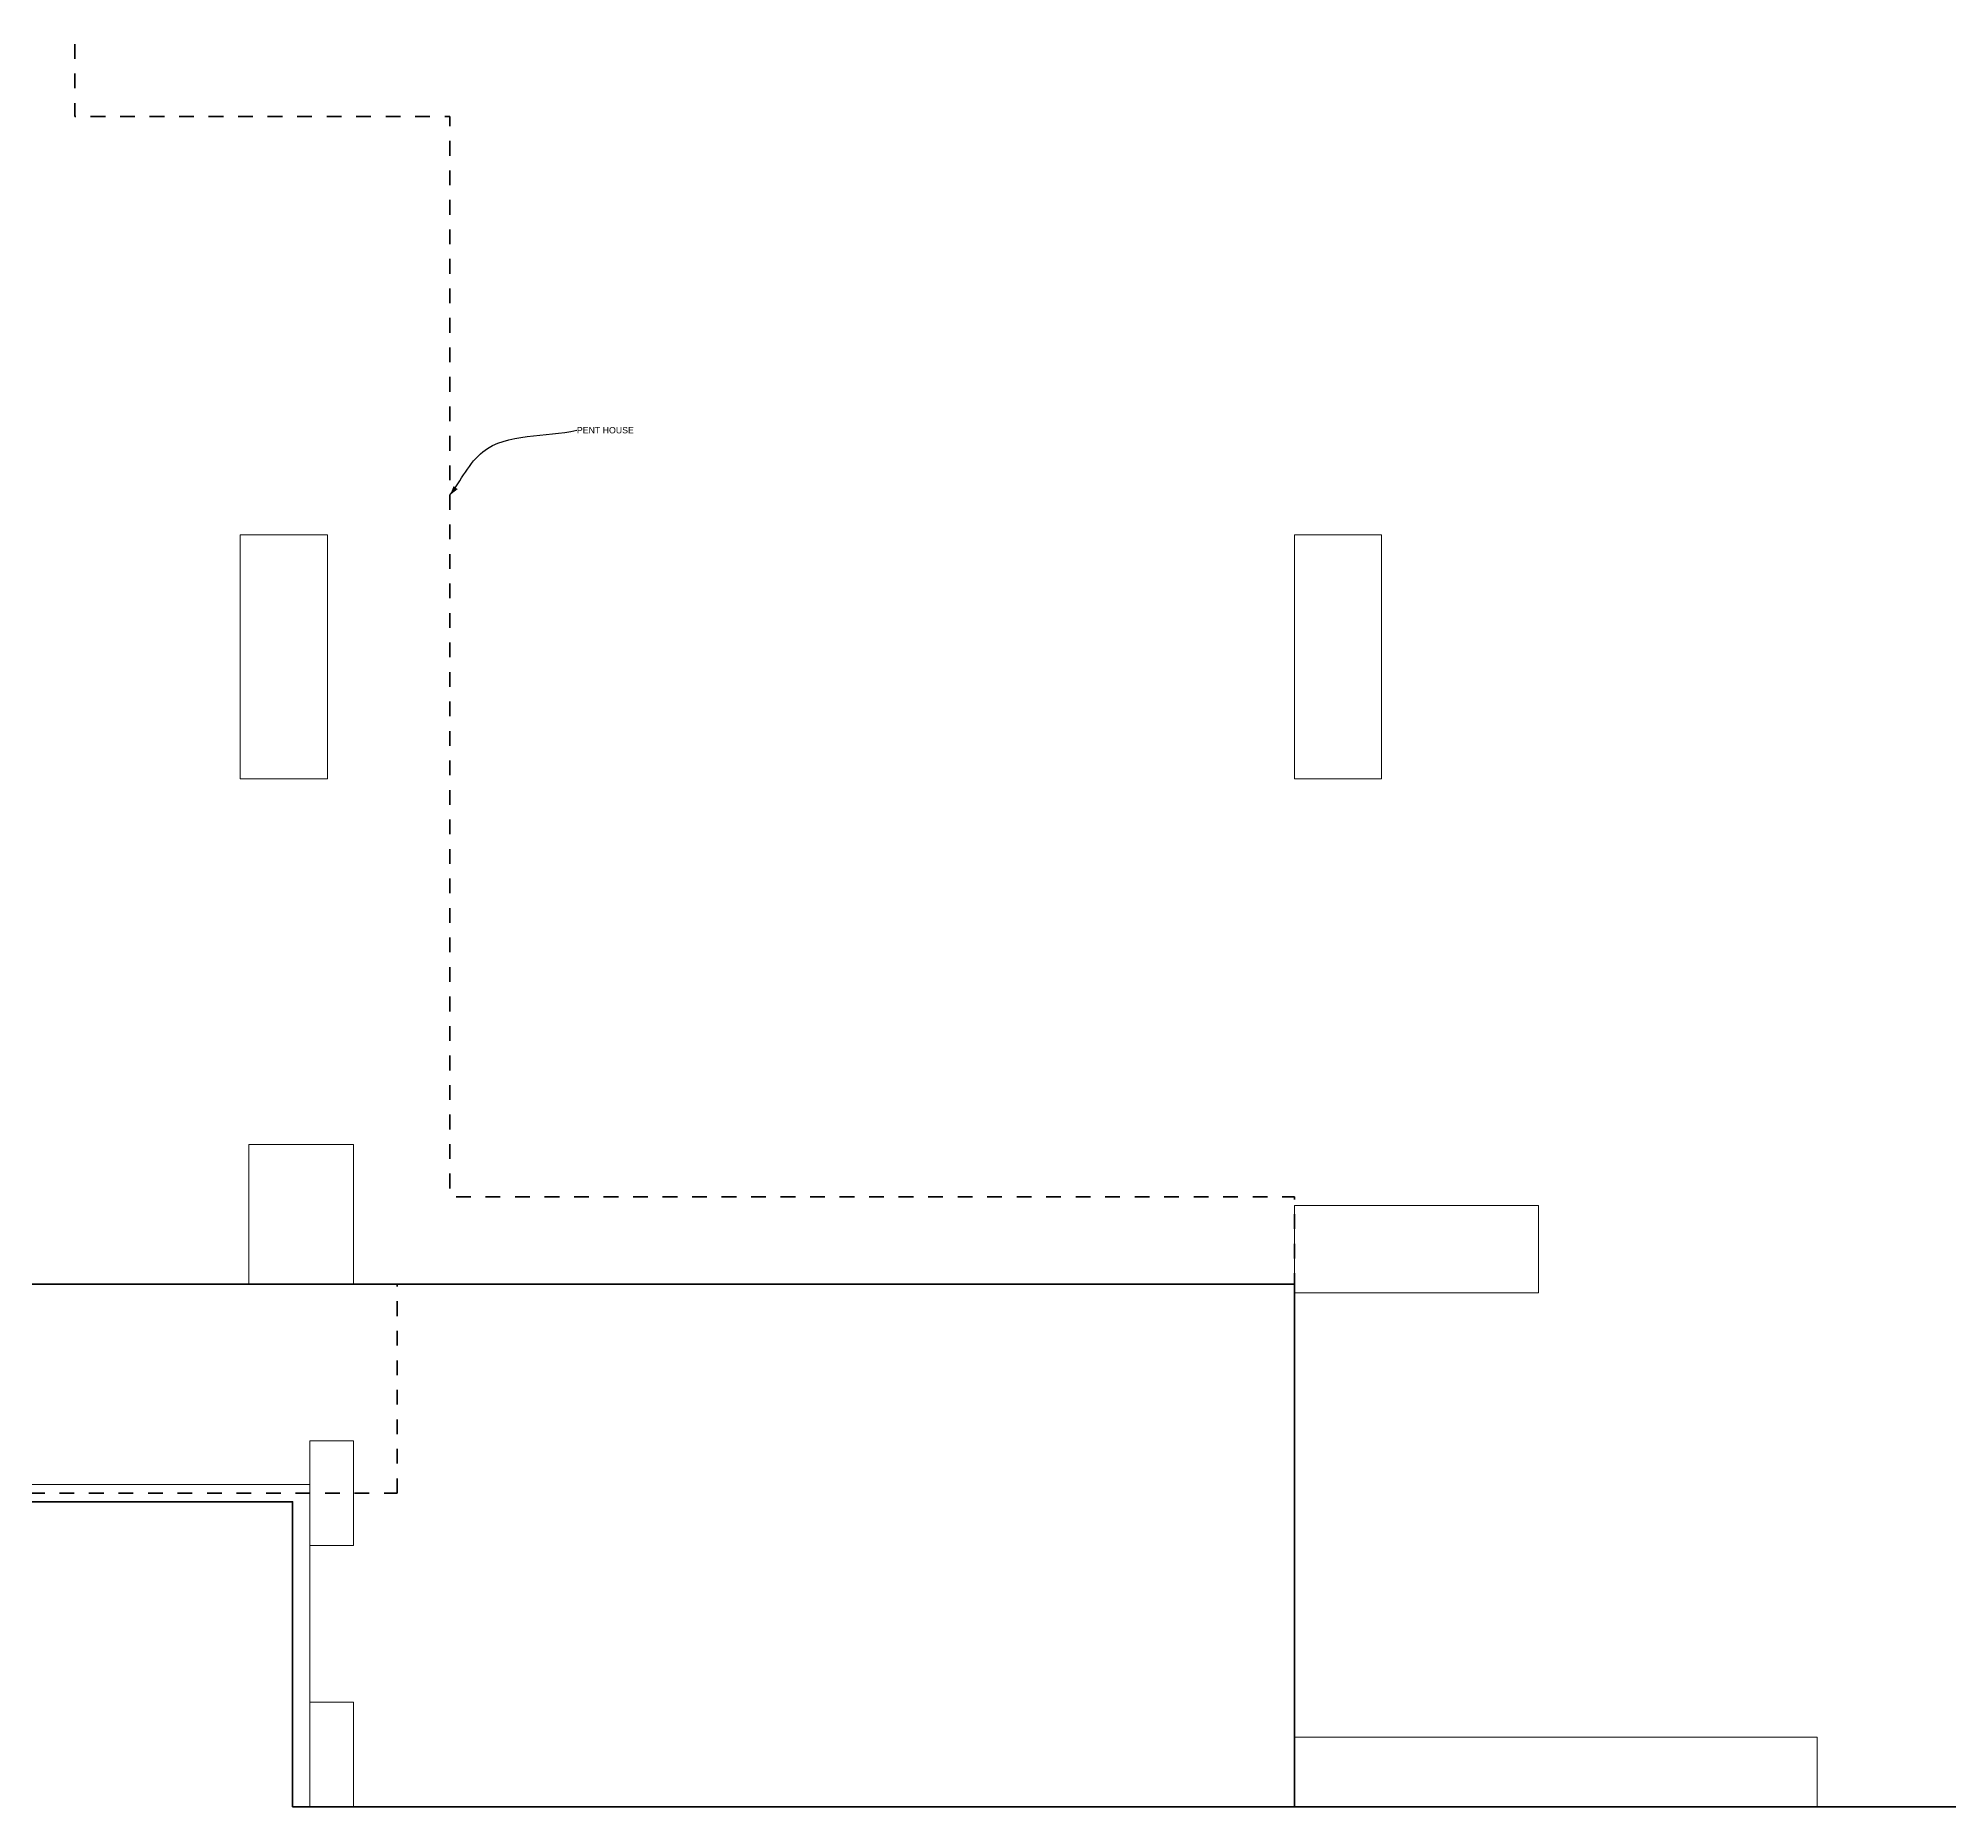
# Model space of a CAD drawing. Header units: millimetres. Extents: x 183280 to 521041, y -188189 to -122473.
# Drawn here: x 193252 to 204222, y -160116 to -149966 of the extents above; entities that cross this region are included whole.
import ezdxf

# ---------------------------------------------------------------- set-up
doc = ezdxf.new("R2010")
doc.units = ezdxf.units.MM
doc.header["$MEASUREMENT"] = 0
doc.linetypes.add('Small Dashed', pattern=[169.333333, 84.666667, -84.666667])
for name, color, linetype, lineweight, true_color in [('A - Bodrum -2 poliline_Pen_No__91', 171, 'Continuous', 13, 0xaaaaff), ('A - Kati 1 polyline_Pen_No__104', 7, 'Continuous', 13, 0x96e196), ('A - Kati 12 polyline_Pen_No__108', 7, 'Continuous', 13, 0xfd8379), ('A - Themeli_Pen_No__25', 7, 'Continuous', 35, 0x40a5ff), ('Annotation - Label_Pen_No__103', 7, 'Continuous', 13, 0xffcc99), ('Annotation - Label_Pen_No__85', 7, 'Continuous', 20, 0x80c2ff)]:
    doc.layers.add(name, color=color, linetype=linetype, lineweight=lineweight, true_color=true_color)
for name, color, linetype, lineweight in [('A - Kati karakteristik polyline_Pen_No__38', 30, 'Continuous', 35), ('A - Penthouse polyline_Pen_No__32', 15, 'Continuous', 35), ('A - Perdhesa polyline_Pen_No__6', 5, 'Continuous', 35), ('A - Shtyllat_Pen_No__20', 1, 'Continuous', 0)]:
    doc.layers.add(name, color=color, linetype=linetype, lineweight=lineweight)
doc.layers.add('A - Shtyllat', color=7, linetype='Continuous')
doc.styles.add('GENERATED_STYLE_1', font='arial.ttf')
doc.dimstyles.new('GENERATED_STYLE__1', dxfattribs={"dimtxt": 0.18, "dimasz": 54.72, "dimexe": 0.18, "dimexo": 0.0625, "dimgap": 0, "dimtad": 0, "dimtih": 1, "dimtoh": 1, "dimdec": 4, "dimzin": 0, "dimdsep": 46, "dimcen": 0.09, "dimadec": 0, "dimazin": 0, "dimtfac": 1, "dimtdec": 4, "dimtmove": 0, "dimatfit": 3, "dimldrblk": 'ARROWHEAD_5', "dimfxl": 0, "dimtolj": 1, "dimtzin": 0, "dimarcsym": 0})

# ---------------------------------------------------------------- blocks, each defined once
blk = doc.blocks.new('Column_25', base_point=(201961, -159916))
at = {"layer": 'A - Shtyllat_Pen_No__20', "color": 1, "linetype": 'Continuous', "lineweight": 0, "flags": 128}
blk.add_lwpolyline([(203461, -160116), (203461, -159716), (200461, -159716), (200461, -160116)], close=True, dxfattribs=at)
blk = doc.blocks.new('Column_35', base_point=(194661, -153516))
at = {"layer": 'A - Shtyllat_Pen_No__20', "color": 1, "linetype": 'Continuous', "lineweight": 0, "flags": 128}
blk.add_lwpolyline([(194911, -152816), (194411, -152816), (194411, -154216), (194911, -154216)], close=True, dxfattribs=at)
blk = doc.blocks.new('Column_40', base_point=(194761, -156716))
at = {"layer": 'A - Shtyllat_Pen_No__20', "color": 1, "linetype": 'Continuous', "lineweight": 0, "flags": 128}
blk.add_lwpolyline([(194461, -157116), (195061, -157116), (195061, -156316), (194461, -156316)], close=True, dxfattribs=at)
blk = doc.blocks.new('Column_52', base_point=(200711, -153516))
at = {"layer": 'A - Shtyllat_Pen_No__20', "color": 1, "linetype": 'Continuous', "lineweight": 0, "flags": 128}
blk.add_lwpolyline([(200961, -152816), (200461, -152816), (200461, -154216), (200961, -154216)], close=True, dxfattribs=at)
blk = doc.blocks.new('Column_53', base_point=(201161, -156916))
at = {"layer": 'A - Shtyllat_Pen_No__20', "color": 1, "linetype": 'Continuous', "lineweight": 0, "flags": 128}
blk.add_lwpolyline([(201861, -157166), (201861, -156666), (200461, -156666), (200461, -157166)], close=True, dxfattribs=at)
blk = doc.blocks.new('Column_63', base_point=(194936, -159816))
at = {"layer": 'A - Shtyllat_Pen_No__20', "color": 1, "linetype": 'Continuous', "lineweight": 0, "flags": 128}
blk.add_lwpolyline([(194811, -159516), (194811, -160116), (195061, -160116), (195061, -159516)], close=True, dxfattribs=at)
blk = doc.blocks.new('Column_80', base_point=(194936, -158316))
at = {"layer": 'A - Shtyllat_Pen_No__20', "color": 1, "linetype": 'Continuous', "lineweight": 0, "flags": 128}
blk.add_lwpolyline([(194811, -158016), (194811, -158616), (195061, -158616), (195061, -158016)], close=True, dxfattribs=at)
blk = doc.blocks.new('ARROWHEAD_5')
at = {"linetype": 'Continuous', "lineweight": 0}
blk.add_hatch(color=0, dxfattribs=at).paths.add_polyline_path([(-1, 0.2679), (0, 0), (-1, -0.2679)])
at = {"color": 0, "linetype": 'Continuous', "lineweight": 0}
blk.add_line((0, 0), (-1, 0), dxfattribs=at)

msp = doc.modelspace()

# ---------------------------------------------------------------- linework, layer by layer
at = {"layer": 'A - Bodrum -2 poliline_Pen_No__91', "color": 161, "linetype": 'Continuous', "lineweight": 13, "true_color": 0xaaaaff}
msp.add_lwpolyline([(194811, -160116), (194811, -158266), (191111, -158266), (191111, -153216), (190161, -153216), (190161, -140716), (232061, -140716), (232061, -160116)], close=True, dxfattribs=at)
at = {"layer": 'A - Kati 1 polyline_Pen_No__104', "color": 81, "linetype": 'Small Dashed', "lineweight": 13, "true_color": 0x96e196}
msp.add_lwpolyline([(191111, -157116), (200461, -157116), (200461, -160116), (232061, -160116), (232061, -142216), (190161, -142216), (190161, -153216), (191111, -153216)], close=True, dxfattribs=at)
at = {"layer": 'A - Kati 12 polyline_Pen_No__108', "color": 11, "linetype": 'Small Dashed', "lineweight": 13, "true_color": 0xfd8379}
msp.add_lwpolyline([(191511, -158316), (195311, -158316), (195311, -157116), (200461, -157116), (200461, -160116), (218411, -160116), (218411, -158866), (232061, -158866), (232061, -142216), (190161, -142216), (190161, -153216), (191111, -153216), (191111, -157116), (191511, -157116)], close=True, dxfattribs=at)
at = {"layer": 'A - Kati karakteristik polyline_Pen_No__38', "color": 30, "linetype": 'Small Dashed', "lineweight": 35}
msp.add_lwpolyline([(191111, -157116), (191511, -157116), (191511, -158316), (195311, -158316), (195311, -157116), (200461, -157116), (200461, -160116), (218411, -160116), (218411, -158866), (232061, -158866), (232061, -142216), (190161, -142216), (190161, -153216), (191111, -153216)], close=True, dxfattribs=at)
at = {"layer": 'A - Penthouse polyline_Pen_No__32', "color": 15, "linetype": 'Small Dashed', "lineweight": 35, "flags": 128}
msp.add_lwpolyline([(218411, -160116), (218411, -157066), (227561, -157066), (227561, -150441), (228561, -150441), (228561, -143816), (193461, -143816), (193461, -150416), (195614, -150416), (195614, -156616), (200461, -156616), (200461, -160116)], close=True, dxfattribs=at)
at = {"layer": 'A - Perdhesa polyline_Pen_No__6', "color": 5, "linetype": 'Continuous', "lineweight": 35}
msp.add_lwpolyline([(191111, -157116), (200461, -157116), (200461, -160116), (232061, -160116), (232061, -142216), (190161, -142216), (190161, -153216), (191111, -153216)], close=True, dxfattribs=at)
at = {"layer": 'A - Themeli_Pen_No__25', "color": 161, "linetype": 'Continuous', "lineweight": 35, "true_color": 0x40a5ff}
msp.add_lwpolyline([(189661, -140616), (189661, -153466), (190811, -153466), (190811, -158366), (194711, -158366), (194711, -160116), (232111, -160116), (232111, -140711), (231969, -140616)], close=True, dxfattribs=at)

# ---------------------------------------------------------------- block references
at = {"layer": 'A - Shtyllat', "color": 1, "lineweight": 0}
for name, p in [('Column_35', (194661, -153516)), ('Column_52', (200711, -153516)), ('Column_40', (194761, -156716)), ('Column_53', (201161, -156916)), ('Column_80', (194936, -158316)), ('Column_63', (194936, -159816)), ('Column_25', (201961, -159916))]:
    msp.add_blockref(name, p, dxfattribs=at)

# ---------------------------------------------------------------- texts
at = {"layer": 'Annotation - Label_Pen_No__103', "color": 31, "linetype": 'Continuous', "lineweight": 13, "true_color": 0xffcc99, "insert": (196343, -152216), "char_height": 36, "attachment_point": 4, "style": 'GENERATED_STYLE_1'}
msp.add_mtext('\\A1;{\\pql;\\fArial|b0|i0|c0|p34;PENT HOUSE}', dxfattribs=at)

# ---------------------------------------------------------------- leaders
at = {"layer": 'Annotation - Label_Pen_No__85', "color": 151, "linetype": 'Continuous', "lineweight": 20, "true_color": 0x80c2ff, "path_type": 1, "annotation_type": 0, "has_hookline": 1, "hookline_direction": 0, "text_width": 320}
msp.add_leader([(195614, -152589), (195804, -152339), (196343, -152216)], dimstyle='GENERATED_STYLE__1', dxfattribs=at)

doc.saveas('drawing.dxf')
